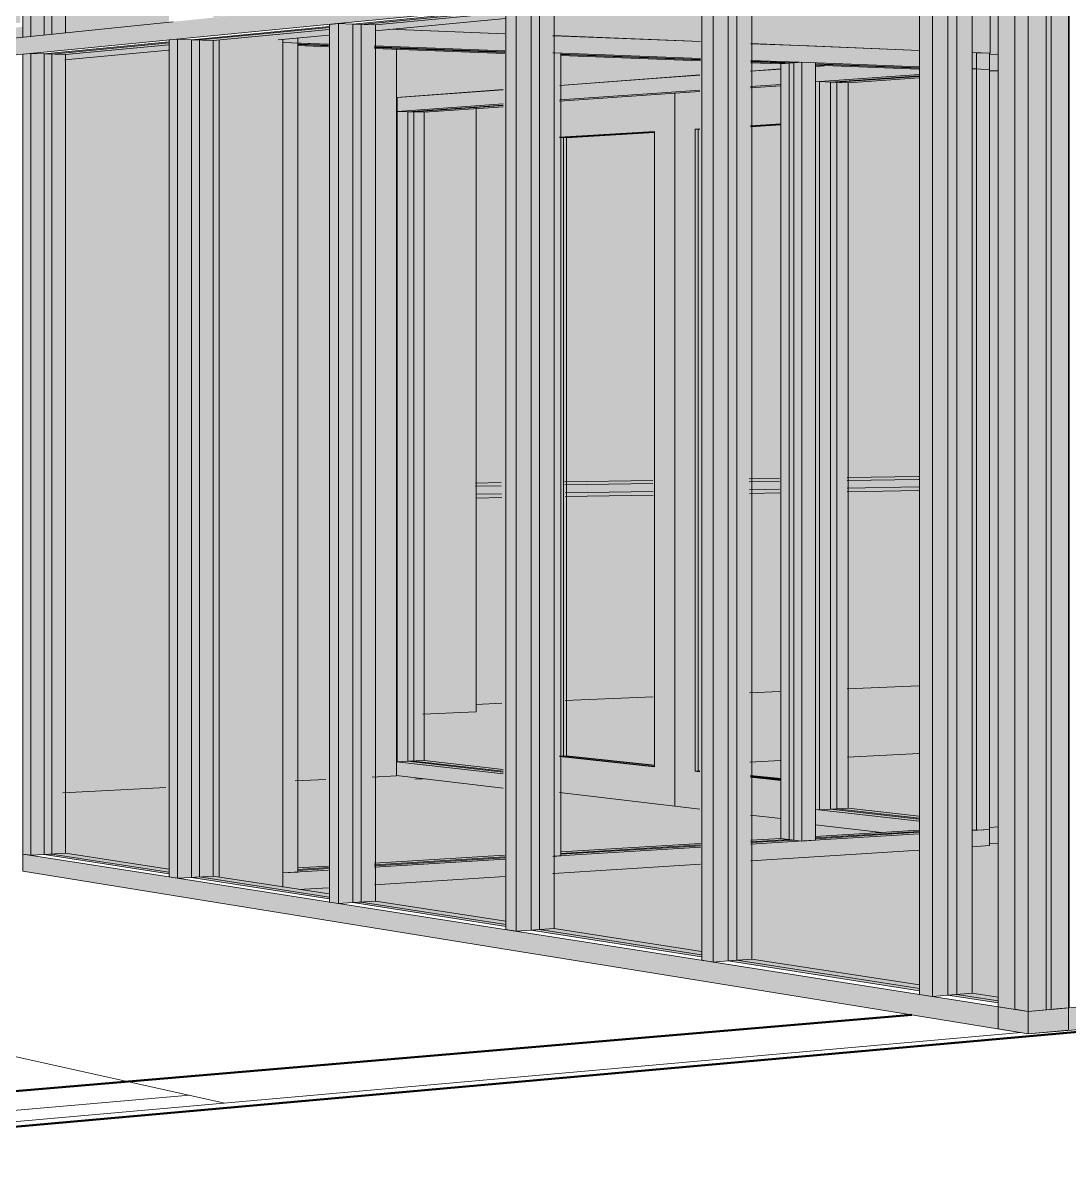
# Model space of a CAD drawing. Header units: inches. Extents: x -2804 to 58974, y -36095 to 66.
# Drawn here: x -2803.8334 to -2803.6095, y 59.8271 to 60.0723 of the extents above; entities that cross this region are included whole.
import ezdxf

# ---------------------------------------------------------------- set-up
doc = ezdxf.new("R2010")
doc.units = ezdxf.units.IN
doc.header["$MEASUREMENT"] = 0
doc.linetypes.add('Hidden', pattern=[0.28125, 0.1875, -0.09375])
for name, color, linetype, lineweight in [('A-AREA', 32, 'Continuous', 9), ('A-DOOR', 31, 'Continuous', 13), ('A-GLAZ-CURT', 52, 'Continuous', 9), ('A-GLAZ-CWMG', 51, 'Continuous', 9), ('A-PROP-SBCK', 71, 'Hidden', 50), ('Conc', 7, 'Continuous', 9), ('EOP-PR', 4, 'Continuous', 9), ('I-WALL', 2, 'Continuous', 13), ('Q-CASE', 31, 'Continuous', 9), ('S-BEAM', 12, 'Continuous', 9)]:
    doc.layers.add(name, color=color, linetype=linetype, lineweight=lineweight)

msp = doc.modelspace()

# ---------------------------------------------------------------- hatches: boundary and pattern name
at = {"layer": 'A-DOOR', "lineweight": 5}
for points in [[(-2803.69387, 59.90459), (-2803.69387, 60.05725), (-2803.71852, 60.05551), (-2803.71852, 60.0478), (-2803.6982, 60.04903), (-2803.6982, 59.913), (-2803.71852, 59.91519), (-2803.71852, 59.90748)], [(-2803.6895, 59.91207), (-2803.68883, 59.91211), (-2803.68883, 60.04954), (-2803.6895, 60.04956), (-2803.6895, 59.91219)], [(-2803.68883, 59.91211), (-2803.6885, 59.91212), (-2803.6885, 60.04953), (-2803.68883, 60.04954), (-2803.68883, 59.91219)], [(-2803.71852, 59.91531), (-2803.71703, 59.91538), (-2803.71703, 60.04769), (-2803.71852, 60.04773), (-2803.71852, 59.91539)]]:
    msp.add_hatch(color=256, dxfattribs=at).paths.add_polyline_path(points, flags=0)
h = msp.add_hatch(color=256, dxfattribs=at)
h.paths.add_polyline_path([(-2803.6712, 59.90193), (-2803.6712, 59.91011), (-2803.67767, 59.9108), (-2803.67767, 59.90269)], flags=0)
h.paths.add_polyline_path([(-2803.6885, 59.90396), (-2803.6885, 59.91196), (-2803.6895, 59.91207), (-2803.6895, 60.04956), (-2803.6885, 60.04962), (-2803.6885, 60.05762), (-2803.69387, 60.05725), (-2803.69387, 59.90459), (-2803.68907, 59.90403)], flags=0)
h.paths.add_polyline_path([(-2803.67767, 60.05028), (-2803.6712, 60.05067), (-2803.6712, 60.05884), (-2803.67767, 60.05838), (-2803.67767, 60.05384)], flags=0)
at = {"layer": 'A-DOOR', "lineweight": 5, "transparency": 33554496}
h = msp.add_hatch(color=256, dxfattribs=at)
h.paths.add_polyline_path([(-2803.6712, 59.91022), (-2803.6712, 60.05061), (-2803.67767, 60.05021), (-2803.67767, 59.91091)], flags=0)
h.paths.add_polyline_path([(-2803.68851, 59.91207), (-2803.6885, 59.91207), (-2803.68851, 60.04956), (-2803.68883, 60.04954), (-2803.68883, 59.91211)], flags=0)
msp.add_hatch(color=256, dxfattribs=at).paths.add_polyline_path([(-2803.6982, 59.91311), (-2803.6982, 60.04897), (-2803.71852, 60.04775), (-2803.71852, 59.91529), (-2803.71836, 59.91527)], flags=0)
at = {"layer": 'A-GLAZ-CURT', "transparency": 33554458}
for points in [[(-2803.82888, 60.06971), (-2803.80217, 60.07245), (-2803.80217, 60.15825), (-2803.82888, 60.15227), (-2803.82888, 60.0726)], [(-2803.64146, 59.86507), (-2803.64146, 60.08375), (-2803.68243, 60.07979), (-2803.68243, 59.87145), (-2803.64377, 59.86543)], [(-2803.62461, 59.86245), (-2803.62461, 60.08537), (-2803.63539, 60.08433), (-2803.63539, 59.86413), (-2803.635, 59.86407)], [(-2803.68812, 59.87233), (-2803.68812, 60.07924), (-2803.72465, 60.07571), (-2803.72465, 59.87802), (-2803.68869, 59.87242)], [(-2803.73002, 59.87885), (-2803.73002, 60.0752), (-2803.76277, 60.07203), (-2803.76277, 59.88395), (-2803.74299, 59.88087)], [(-2803.76785, 59.88474), (-2803.76785, 60.07154), (-2803.79736, 60.06869), (-2803.79736, 59.88933), (-2803.77886, 59.88645)], [(-2803.80217, 59.89008), (-2803.80217, 60.06823), (-2803.82888, 60.06565), (-2803.82888, 59.89423), (-2803.82412, 59.89349)], [(-2803.66373, 59.89762), (-2803.64155, 59.89898), (-2803.64155, 60.0627), (-2803.66373, 60.06355), (-2803.66373, 59.89963)]]:
    msp.add_hatch(color=256, dxfattribs=at).paths.add_polyline_path(points, flags=0)
h = msp.add_hatch(color=256, dxfattribs=at)
h.paths.add_polyline_path([(-2803.7746, 59.89082), (-2803.76801, 59.89123), (-2803.76801, 60.06752), (-2803.7746, 60.06777), (-2803.7746, 59.89391)], flags=0)
h.paths.add_polyline_path([(-2803.75816, 59.89183), (-2803.73029, 59.89354), (-2803.73029, 60.06608), (-2803.75816, 60.06714), (-2803.75816, 59.89389)], flags=0)
h = msp.add_hatch(color=256, dxfattribs=at)
h.paths.add_polyline_path([(-2803.71826, 59.89428), (-2803.68838, 59.89611), (-2803.68838, 60.06448), (-2803.71826, 60.06562), (-2803.71826, 59.89726)], flags=0)
h.paths.add_polyline_path([(-2803.67759, 59.89677), (-2803.6684, 59.89733), (-2803.6684, 60.06372), (-2803.67759, 60.06407), (-2803.67759, 59.89722)], flags=0)
at = {"layer": 'A-GLAZ-CURT', "lineweight": 5, "transparency": 33554458}
for points in [[(-2803.64155, 59.90179), (-2803.64155, 60.06096), (-2803.66052, 60.05963), (-2803.66052, 59.90394), (-2803.64388, 59.90205)], [(-2803.73062, 59.91188), (-2803.73062, 60.0547), (-2803.75105, 60.05326), (-2803.75105, 59.91419), (-2803.73434, 59.9123)]]:
    msp.add_hatch(color=256, dxfattribs=at).paths.add_polyline_path(points, flags=0)
at = {"layer": 'A-GLAZ-CWMG', "lineweight": 5}
for points in [[(-2803.83343, 60.06924), (-2803.83177, 60.06941), (-2803.83177, 60.15251), (-2803.83343, 60.15214), (-2803.83343, 60.07444)], [(-2803.83177, 60.06941), (-2803.82888, 60.06971), (-2803.82888, 60.15227), (-2803.83177, 60.15251), (-2803.83177, 60.07238)], [(-2803.82888, 60.06971), (-2803.82435, 60.07019), (-2803.82435, 60.1519), (-2803.82888, 60.15227), (-2803.82888, 60.07238)], [(-2803.61819, 59.86064), (-2803.61819, 60.0889), (-2803.62461, 60.08826), (-2803.62461, 59.86165), (-2803.62135, 59.86114)], [(-2803.61819, 59.86064), (-2803.61819, 60.0889), (-2803.62106, 60.08861), (-2803.62106, 59.86109)], [(-2803.61819, 59.86064), (-2803.60957, 59.86138), (-2803.60957, 60.08843), (-2803.61819, 60.0889), (-2803.61819, 59.86753)], [(-2803.61819, 59.86064), (-2803.61435, 59.86097), (-2803.61435, 60.08869), (-2803.61819, 60.0889), (-2803.61819, 59.86753)], [(-2803.61327, 59.86106), (-2803.60945, 59.86139), (-2803.60945, 60.08603), (-2803.61327, 60.08624), (-2803.61327, 59.86752)], [(-2803.63872, 59.86385), (-2803.63872, 60.0845), (-2803.64145, 60.08424), (-2803.64145, 59.86428)], [(-2803.63872, 59.86385), (-2803.63539, 59.86413), (-2803.63539, 60.08433), (-2803.63872, 60.0845), (-2803.63872, 59.86407)], [(-2803.63539, 59.86413), (-2803.63019, 59.86456), (-2803.63019, 60.08407), (-2803.63539, 60.08433), (-2803.63539, 59.88122)], [(-2803.68566, 59.8712), (-2803.68566, 60.07994), (-2803.68811, 60.07971), (-2803.68811, 59.87158)], [(-2803.68566, 59.8712), (-2803.68243, 59.87145), (-2803.68243, 60.07979), (-2803.68566, 60.07994), (-2803.68566, 59.8714)], [(-2803.68243, 59.87145), (-2803.67736, 59.87183), (-2803.67736, 60.07955), (-2803.68243, 60.07979), (-2803.68243, 59.88107)], [(-2803.7278, 59.87779), (-2803.7278, 60.07585), (-2803.73001, 60.07564), (-2803.73001, 59.87814)], [(-2803.7278, 59.87779), (-2803.72465, 59.87802), (-2803.72465, 60.07571), (-2803.7278, 60.07585), (-2803.7278, 59.87797)], [(-2803.72465, 59.87802), (-2803.71973, 59.87836), (-2803.71973, 60.0755), (-2803.72465, 60.07571), (-2803.72465, 59.88093)], [(-2803.76584, 59.88375), (-2803.76584, 60.07216), (-2803.76783, 60.07196), (-2803.76783, 59.88406)], [(-2803.76584, 59.88375), (-2803.76277, 59.88395), (-2803.76277, 60.07203), (-2803.76584, 60.07216), (-2803.76584, 59.88391)], [(-2803.76277, 59.88395), (-2803.75798, 59.88426), (-2803.75798, 60.07184), (-2803.76277, 60.07203), (-2803.76277, 59.90845)], [(-2803.7778, 59.89028), (-2803.77459, 59.89048), (-2803.77459, 60.06908), (-2803.7778, 60.06876), (-2803.7778, 59.90835)], [(-2803.80034, 59.88914), (-2803.80034, 60.06881), (-2803.80215, 60.06863), (-2803.80215, 59.88943)], [(-2803.80034, 59.88914), (-2803.79736, 59.88933), (-2803.79736, 60.06869), (-2803.80034, 60.06881), (-2803.80034, 59.88929)], [(-2803.79736, 59.88933), (-2803.7927, 59.88961), (-2803.7927, 60.06852), (-2803.79736, 60.06869), (-2803.79736, 59.93603)], [(-2803.83177, 59.89406), (-2803.83177, 60.06575), (-2803.83343, 60.06559), (-2803.83343, 59.89432)], [(-2803.83177, 59.89406), (-2803.82888, 59.89423), (-2803.82888, 60.06565), (-2803.83177, 60.06575), (-2803.83177, 59.89433)], [(-2803.82888, 59.89423), (-2803.82435, 59.89449), (-2803.82435, 60.06549), (-2803.82888, 60.06565), (-2803.82888, 59.89432)], [(-2803.71998, 59.89384), (-2803.71825, 59.89395), (-2803.71825, 60.06583), (-2803.71998, 60.06589), (-2803.71998, 59.93598)], [(-2803.62925, 59.89942), (-2803.62646, 59.89959), (-2803.62646, 60.06578), (-2803.62925, 60.0659), (-2803.62925, 59.9082)], [(-2803.62646, 59.90002), (-2803.6246, 59.90013), (-2803.6246, 60.06543), (-2803.62646, 60.06551), (-2803.62646, 59.90819)], [(-2803.6684, 59.89733), (-2803.6684, 60.06372), (-2803.67114, 60.06352), (-2803.67114, 59.89767)], [(-2803.66665, 59.89712), (-2803.66665, 60.06386), (-2803.6684, 60.06372), (-2803.6684, 59.89733), (-2803.66739, 59.89721)], [(-2803.66665, 59.89712), (-2803.66373, 59.8973), (-2803.66373, 60.06374), (-2803.66665, 60.06386), (-2803.66665, 59.93594)], [(-2803.66377, 60.05965), (-2803.64155, 60.06122), (-2803.64155, 60.06242), (-2803.66083, 60.06318), (-2803.66377, 60.06296), (-2803.66377, 60.06069)], [(-2803.66377, 60.05965), (-2803.64155, 60.06122), (-2803.64155, 60.06242), (-2803.66083, 60.06318), (-2803.66377, 60.06296), (-2803.66377, 60.06069)], [(-2803.62925, 59.89942), (-2803.62925, 60.06243), (-2803.63021, 60.06232), (-2803.63021, 59.89953)], [(-2803.71851, 60.05579), (-2803.69655, 60.05734), (-2803.69655, 60.06052), (-2803.71851, 60.05888), (-2803.71851, 60.05615)], [(-2803.66291, 59.9038), (-2803.66291, 60.05971), (-2803.66377, 60.05965), (-2803.66377, 59.9039)], [(-2803.66291, 59.9038), (-2803.66052, 59.90394), (-2803.66052, 60.05963), (-2803.66291, 60.05971), (-2803.66291, 59.90402)], [(-2803.66052, 59.90394), (-2803.65678, 59.90415), (-2803.65678, 60.05949), (-2803.66052, 60.05963), (-2803.66052, 59.90401)], [(-2803.7533, 60.05333), (-2803.73061, 60.05493), (-2803.73061, 60.05798), (-2803.7533, 60.05629), (-2803.7533, 60.05618)], [(-2803.7533, 59.91408), (-2803.7533, 60.05629), (-2803.75343, 60.05628), (-2803.75343, 59.91409)], [(-2803.7533, 59.91408), (-2803.75105, 59.91419), (-2803.75105, 60.05326), (-2803.7533, 60.05333), (-2803.7533, 59.91425)], [(-2803.75105, 59.91419), (-2803.74753, 59.91436), (-2803.74753, 60.05316), (-2803.75105, 60.05326), (-2803.75105, 59.91425)], [(-2803.73061, 59.90845), (-2803.73061, 59.9115), (-2803.75343, 59.91409), (-2803.75343, 59.91113), (-2803.73433, 59.90889)], [(-2803.64965, 59.89892), (-2803.64155, 59.89944), (-2803.64155, 59.90137), (-2803.66377, 59.9039), (-2803.66377, 59.90058), (-2803.65486, 59.89953)], [(-2803.80124, 59.88547), (-2803.80124, 59.88929), (-2803.83343, 59.89432), (-2803.83343, 59.89068), (-2803.8241, 59.88917)], [(-2803.61136, 59.85644), (-2803.54508, 59.86233), (-2803.54508, 59.86692), (-2803.61136, 59.86123)], [(-2803.61819, 59.85584), (-2803.61819, 59.86064), (-2803.64009, 59.86407), (-2803.64009, 59.85938), (-2803.62135, 59.85635)], [(-2803.61819, 59.85584), (-2803.61136, 59.85644), (-2803.61136, 59.86123), (-2803.61819, 59.86064)]]:
    msp.add_hatch(color=256, dxfattribs=at).paths.add_polyline_path(points, flags=0)
at = {"layer": 'A-GLAZ-CWMG'}
for points in [[(-2803.76683, 60.07206), (-2803.72891, 60.07574), (-2803.72891, 60.07995), (-2803.76683, 60.07606), (-2803.76683, 60.0743)], [(-2803.80124, 60.06872), (-2803.76683, 60.07206), (-2803.76683, 60.07606), (-2803.80124, 60.07254), (-2803.80124, 60.07091)], [(-2803.8326, 60.06567), (-2803.80124, 60.06872), (-2803.80124, 60.07254), (-2803.8326, 60.06932), (-2803.8326, 60.06751)], [(-2803.8613, 60.06289), (-2803.8326, 60.06567), (-2803.8326, 60.06932), (-2803.8613, 60.06638)], [(-2803.6246, 60.06199), (-2803.6246, 60.06543), (-2803.62646, 60.06551), (-2803.62646, 60.06206), (-2803.62487, 60.062)], [(-2803.62646, 59.89657), (-2803.6246, 59.89669), (-2803.6246, 59.90013), (-2803.62646, 59.90002), (-2803.62646, 59.89716)], [(-2803.76683, 59.8799), (-2803.76683, 59.8839), (-2803.80124, 59.88929), (-2803.80124, 59.88547), (-2803.77233, 59.88079)], [(-2803.72891, 59.87376), (-2803.72891, 59.87797), (-2803.76683, 59.8839), (-2803.76683, 59.8799)], [(-2803.68689, 59.86696), (-2803.68689, 59.87139), (-2803.72891, 59.87797), (-2803.72891, 59.87376), (-2803.68868, 59.86725)], [(-2803.64009, 59.85938), (-2803.64009, 59.86407), (-2803.68689, 59.87139), (-2803.68689, 59.86696), (-2803.64376, 59.85998)], [(-2803.61819, 59.85584), (-2803.61819, 59.86064), (-2803.62461, 59.86165), (-2803.62461, 59.85688), (-2803.62135, 59.85635)], [(-2803.61819, 59.85584), (-2803.60957, 59.8566), (-2803.60957, 59.86138), (-2803.61819, 59.86064)]]:
    msp.add_hatch(color=256, dxfattribs=at).paths.add_polyline_path(points, flags=0)
at = {"layer": 'A-GLAZ-CWMG', "lineweight": 5}
h = msp.add_hatch(color=256, dxfattribs=at)
h.paths.add_polyline_path([(-2803.71981, 60.06589), (-2803.71981, 60.06955), (-2803.71998, 60.06955), (-2803.71998, 60.06589)], flags=0)
h.paths.add_polyline_path([(-2803.73028, 60.06629), (-2803.73028, 60.06997), (-2803.75511, 60.07097), (-2803.75815, 60.07067), (-2803.75815, 60.06735), (-2803.73397, 60.06643)], flags=0)
h.paths.add_polyline_path([(-2803.768, 60.06773), (-2803.768, 60.06972), (-2803.7778, 60.06876), (-2803.7778, 60.0681), (-2803.77334, 60.06793)], flags=0)
h = msp.add_hatch(color=256, dxfattribs=at)
h.paths.add_polyline_path([(-2803.71981, 60.06589), (-2803.71981, 60.06955), (-2803.71998, 60.06955), (-2803.71998, 60.06589)], flags=0)
h.paths.add_polyline_path([(-2803.73028, 60.06629), (-2803.73028, 60.06997), (-2803.75511, 60.07097), (-2803.75815, 60.07067), (-2803.75815, 60.06735), (-2803.73397, 60.06643)], flags=0)
h.paths.add_polyline_path([(-2803.768, 60.06773), (-2803.768, 60.06972), (-2803.77459, 60.06908), (-2803.77459, 60.06798), (-2803.77334, 60.06793)], flags=0)
at = {"layer": 'A-GLAZ-CWMG'}
h = msp.add_hatch(color=256, dxfattribs=at)
h.paths.add_polyline_path([(-2803.66519, 60.0638), (-2803.66519, 60.06735), (-2803.67758, 60.06784), (-2803.67758, 60.06427), (-2803.66641, 60.06385)], flags=0)
h.paths.add_polyline_path([(-2803.68837, 60.06469), (-2803.68837, 60.06828), (-2803.71981, 60.06955), (-2803.71981, 60.06589), (-2803.68894, 60.06471)], flags=0)
at = {"layer": 'A-GLAZ-CWMG', "lineweight": 5}
h = msp.add_hatch(color=256, dxfattribs=at)
h.paths.add_polyline_path([(-2803.62646, 60.06232), (-2803.62646, 60.06578), (-2803.63021, 60.06594), (-2803.63021, 60.06247)], flags=0)
h.paths.add_polyline_path([(-2803.64154, 60.0629), (-2803.64154, 60.06639), (-2803.66519, 60.06735), (-2803.66519, 60.0638), (-2803.64387, 60.06299)], flags=0)
h = msp.add_hatch(color=256, dxfattribs=at)
h.paths.add_polyline_path([(-2803.62925, 60.06243), (-2803.62925, 60.0659), (-2803.63021, 60.06594), (-2803.63021, 60.06247)], flags=0)
h.paths.add_polyline_path([(-2803.64154, 60.0629), (-2803.64154, 60.06639), (-2803.66519, 60.06735), (-2803.66519, 60.0638), (-2803.64387, 60.06299)], flags=0)
h = msp.add_hatch(color=256, dxfattribs=at)
h.paths.add_polyline_path([(-2803.69655, 60.05734), (-2803.68849, 60.0579), (-2803.68849, 60.06112), (-2803.69655, 60.06052)], flags=0)
h.paths.add_polyline_path([(-2803.67766, 60.05867), (-2803.6712, 60.05913), (-2803.6712, 60.06241), (-2803.67766, 60.06193), (-2803.67766, 60.06071)], flags=0)
h = msp.add_hatch(color=256, dxfattribs=at)
h.paths.add_polyline_path([(-2803.66519, 59.89367), (-2803.64154, 59.89517), (-2803.64154, 59.89866), (-2803.66519, 59.89721)], flags=0)
h.paths.add_polyline_path([(-2803.63021, 59.89589), (-2803.62646, 59.89613), (-2803.62646, 59.89959), (-2803.63021, 59.89936)], flags=0)
at = {"layer": 'A-GLAZ-CWMG'}
h = msp.add_hatch(color=256, dxfattribs=at)
h.paths.add_polyline_path([(-2803.71981, 59.89019), (-2803.68837, 59.89219), (-2803.68837, 59.89578), (-2803.71981, 59.89385)], flags=0)
h.paths.add_polyline_path([(-2803.67758, 59.89288), (-2803.66519, 59.89367), (-2803.66519, 59.89721), (-2803.67758, 59.89645)], flags=0)
at = {"layer": 'A-GLAZ-CWMG', "lineweight": 5}
h = msp.add_hatch(color=256, dxfattribs=at)
h.paths.add_polyline_path([(-2803.77446, 59.88671), (-2803.768, 59.88712), (-2803.768, 59.89089), (-2803.7778, 59.89028), (-2803.7778, 59.88725)], flags=0)
h.paths.add_polyline_path([(-2803.75815, 59.88775), (-2803.73028, 59.88952), (-2803.73028, 59.89321), (-2803.75815, 59.89149)], flags=0)
h.paths.add_polyline_path([(-2803.71998, 59.89018), (-2803.71981, 59.89019), (-2803.71981, 59.89385), (-2803.71998, 59.89384)], flags=0)
at = {"layer": 'I-WALL', "lineweight": 5}
h = msp.add_hatch(color=256, dxfattribs=at)
h.paths.add_polyline_path([(-2803.79144, 59.88942), (-2803.79144, 60.06864), (-2803.7927, 60.06852), (-2803.7927, 59.88961)], flags=0)
h.paths.add_polyline_path([(-2803.7927, 60.07344), (-2803.79144, 60.07357), (-2803.79144, 60.1592), (-2803.7927, 60.15892), (-2803.7927, 60.07438)], flags=0)
at = {"layer": 'I-WALL'}
h = msp.add_hatch(color=256, dxfattribs=at)
h.paths.add_polyline_path([(-2803.7778, 59.88725), (-2803.7778, 60.06876), (-2803.77826, 60.06874), (-2803.787, 60.06908), (-2803.79144, 60.06864), (-2803.79144, 59.88942), (-2803.77896, 59.88743)], flags=0)
h.paths.add_polyline_path([(-2803.62633, 60.06579), (-2803.62633, 60.08348), (-2803.63021, 60.08311), (-2803.63021, 60.06595)], flags=0)
h.paths.add_polyline_path([(-2803.64154, 60.06641), (-2803.64154, 60.082), (-2803.67758, 60.0785), (-2803.67758, 60.06786), (-2803.64387, 60.0665)], flags=0)
h.paths.add_polyline_path([(-2803.68837, 60.06829), (-2803.68837, 60.07745), (-2803.71998, 60.07438), (-2803.71998, 60.06957), (-2803.68894, 60.06832)], flags=0)
h.paths.add_polyline_path([(-2803.73028, 60.06998), (-2803.73028, 60.07338), (-2803.755, 60.07098), (-2803.73397, 60.07013)], flags=0)
h.paths.add_polyline_path([(-2803.79144, 60.07357), (-2803.79123, 60.07359), (-2803.79123, 60.07591), (-2803.7902, 60.0768), (-2803.768, 60.07925), (-2803.768, 60.13779), (-2803.77283, 60.13817), (-2803.77283, 60.13883), (-2803.76972, 60.13943), (-2803.76971, 60.13957), (-2803.76971, 60.15786), (-2803.77812, 60.15601), (-2803.79091, 60.15713), (-2803.79107, 60.15719), (-2803.79123, 60.15738), (-2803.79123, 60.15925), (-2803.79144, 60.1592), (-2803.79144, 60.07437)], flags=0)
h.paths.add_polyline_path([(-2803.75815, 60.08034), (-2803.73028, 60.08341), (-2803.73028, 60.14453), (-2803.75815, 60.1392), (-2803.75815, 60.08132)], flags=0)
h.paths.add_polyline_path([(-2803.71998, 60.08455), (-2803.68837, 60.08804), (-2803.68837, 60.15255), (-2803.71998, 60.1465), (-2803.71998, 60.08459)], flags=0)
h.paths.add_polyline_path([(-2803.67758, 60.08923), (-2803.64154, 60.09322), (-2803.64154, 60.15425), (-2803.67261, 60.15557), (-2803.67758, 60.15462), (-2803.67758, 60.09334)], flags=0)
h.paths.add_polyline_path([(-2803.63021, 60.09234), (-2803.62633, 60.09276), (-2803.62633, 60.15361), (-2803.63021, 60.15377), (-2803.63021, 60.09433), (-2803.63016, 60.09425), (-2803.63021, 60.0942), (-2803.63021, 60.09241)], flags=0)
at = {"layer": 'I-WALL', "lineweight": 5}
h = msp.add_hatch(color=256, dxfattribs=at)
h.paths.add_polyline_path([(-2803.6246, 60.06543), (-2803.6246, 60.08366), (-2803.62633, 60.08349), (-2803.62633, 60.0658), (-2803.62646, 60.06579), (-2803.62646, 60.06551), (-2803.62464, 60.06543)], flags=0)
h.paths.add_polyline_path([(-2803.62633, 60.09276), (-2803.6246, 60.09295), (-2803.6246, 60.15298), (-2803.62633, 60.15305), (-2803.62633, 60.09353)], flags=0)
h = msp.add_hatch(color=256, dxfattribs=at)
h.paths.add_polyline_path([(-2803.82491, 59.90747), (-2803.80283, 59.90858), (-2803.80283, 60.06667), (-2803.82491, 60.06453), (-2803.82491, 59.93579)], flags=0)
h.paths.add_polyline_path([(-2803.86806, 60.06859), (-2803.86247, 60.06921), (-2803.86247, 60.11432), (-2803.86806, 60.11441), (-2803.86806, 60.07462)], flags=0)
h.paths.add_polyline_path([(-2803.85373, 60.07017), (-2803.834, 60.07234), (-2803.834, 60.11387), (-2803.85373, 60.11418), (-2803.85373, 60.07463)], flags=0)
h.paths.add_polyline_path([(-2803.82491, 60.07335), (-2803.80283, 60.07578), (-2803.80283, 60.11337), (-2803.82491, 60.11372), (-2803.82491, 60.07465)], flags=0)
h = msp.add_hatch(color=256, dxfattribs=at)
h.paths.add_polyline_path([(-2803.77518, 59.90998), (-2803.76856, 59.91031), (-2803.76856, 60.06744), (-2803.77518, 60.06769), (-2803.77518, 59.93576)], flags=0)
h.paths.add_polyline_path([(-2803.75867, 59.91081), (-2803.75343, 59.91108), (-2803.75343, 60.06687), (-2803.75867, 60.06706), (-2803.75867, 59.91379)], flags=0)
h = msp.add_hatch(color=256, dxfattribs=at)
h.paths.add_polyline_path([(-2803.75343, 60.0563), (-2803.73061, 60.058), (-2803.73061, 60.06596), (-2803.75343, 60.06687), (-2803.75343, 60.05736)], flags=0)
h.paths.add_polyline_path([(-2803.71851, 60.0589), (-2803.68849, 60.06114), (-2803.68849, 60.06428), (-2803.71851, 60.06548), (-2803.71851, 60.06076)], flags=0)
h.paths.add_polyline_path([(-2803.67766, 60.06195), (-2803.6712, 60.06243), (-2803.6712, 60.06359), (-2803.67766, 60.06385), (-2803.67766, 60.06355)], flags=0)
h.paths.add_polyline_path([(-2803.66377, 60.06298), (-2803.661, 60.06319), (-2803.66377, 60.0633)], flags=0)
at = {"layer": 'I-WALL'}
h = msp.add_hatch(color=256, dxfattribs=at)
h.paths.add_polyline_path([(-2803.73657, 59.97377), (-2803.73107, 59.97385), (-2803.73107, 60.05457), (-2803.73657, 60.05417), (-2803.73657, 59.9753)], flags=0)
h.paths.add_polyline_path([(-2803.65697, 59.97497), (-2803.64165, 59.9752), (-2803.64165, 60.06095), (-2803.65697, 60.05986), (-2803.65697, 59.97528)], flags=0)
msp.add_hatch(color=256, dxfattribs=at).paths.add_polyline_path([(-2803.74779, 59.92431), (-2803.74153, 59.92458), (-2803.74153, 60.05372), (-2803.74779, 60.05327), (-2803.74779, 59.93561)], flags=0)
at = {"layer": 'I-WALL', "lineweight": 5}
msp.add_hatch(color=256, dxfattribs=at).paths.add_polyline_path([(-2803.74153, 59.92458), (-2803.73639, 59.9248), (-2803.73639, 60.05409), (-2803.74153, 60.05372), (-2803.74153, 59.9356)], flags=0)
at = {"layer": 'I-WALL'}
h = msp.add_hatch(color=256, dxfattribs=at)
h.paths.add_polyline_path([(-2803.71745, 59.97406), (-2803.69857, 59.97434), (-2803.69857, 60.04908), (-2803.71745, 60.04791), (-2803.71745, 59.97529)], flags=0)
h.paths.add_polyline_path([(-2803.67796, 59.97465), (-2803.67146, 59.97475), (-2803.67146, 60.05075), (-2803.67796, 60.05035), (-2803.67796, 59.97529)], flags=0)
at = {"layer": 'Q-CASE', "lineweight": 5}
h = msp.add_hatch(color=256, dxfattribs=at)
h.paths.add_polyline_path([(-2803.73654, 59.97135), (-2803.73104, 59.97144), (-2803.73104, 59.97317), (-2803.73654, 59.97309)], flags=0)
h.paths.add_polyline_path([(-2803.65696, 59.97265), (-2803.64165, 59.97291), (-2803.64165, 59.97455), (-2803.65696, 59.97432), (-2803.65696, 59.97314)], flags=0)
h = msp.add_hatch(color=256, dxfattribs=at)
h.paths.add_polyline_path([(-2803.71742, 59.97166), (-2803.69855, 59.97197), (-2803.69855, 59.97368), (-2803.71742, 59.97338), (-2803.71742, 59.97315)], flags=0)
h.paths.add_polyline_path([(-2803.67795, 59.97231), (-2803.67145, 59.97242), (-2803.67145, 59.97409), (-2803.67795, 59.97399), (-2803.67795, 59.97314)], flags=0)
h = msp.add_hatch(color=256, dxfattribs=at)
h.paths.add_polyline_path([(-2803.73642, 59.92638), (-2803.73093, 59.92661), (-2803.73093, 59.97064), (-2803.73642, 59.97055), (-2803.73642, 59.93559)], flags=0)
h.paths.add_polyline_path([(-2803.65693, 59.92974), (-2803.64163, 59.93038), (-2803.64163, 59.97215), (-2803.65693, 59.97189), (-2803.65693, 59.93555)], flags=0)
h = msp.add_hatch(color=256, dxfattribs=at)
h.paths.add_polyline_path([(-2803.71732, 59.92718), (-2803.69848, 59.92798), (-2803.69848, 59.97119), (-2803.71732, 59.97087), (-2803.71732, 59.93558)], flags=0)
h.paths.add_polyline_path([(-2803.67789, 59.92885), (-2803.6714, 59.92912), (-2803.6714, 59.97165), (-2803.67789, 59.97154), (-2803.67789, 59.93556)], flags=0)
at = {"layer": 'S-BEAM', "lineweight": 5}
h = msp.add_hatch(color=256, dxfattribs=at)
h.paths.add_polyline_path([(-2804.20308, 60.03135), (-2804.2014, 60.03156), (-2804.2014, 60.03252), (-2804.20308, 60.03234), (-2804.20308, 60.0315)], flags=0)
h.paths.add_polyline_path([(-2804.00365, 60.0518), (-2803.99382, 60.05281), (-2803.99382, 60.05448), (-2804.00365, 60.05344), (-2804.00365, 60.05276)], flags=0)
h.paths.add_polyline_path([(-2803.90374, 60.06205), (-2803.88843, 60.06362), (-2803.88843, 60.06563), (-2803.90374, 60.06401), (-2803.90374, 60.06355)], flags=0)
h.paths.add_polyline_path([(-2803.87994, 60.06449), (-2803.86212, 60.06632), (-2803.86212, 60.06841), (-2803.87994, 60.06653), (-2803.87994, 60.06625)], flags=0)
h.paths.add_polyline_path([(-2803.85332, 60.06722), (-2803.83349, 60.06926), (-2803.83349, 60.07144), (-2803.85332, 60.06934), (-2803.85332, 60.06757)], flags=0)
h.paths.add_polyline_path([(-2803.82435, 60.07019), (-2803.8022, 60.07247), (-2803.8022, 60.07475), (-2803.82435, 60.07239)], flags=0)
h.paths.add_polyline_path([(-2803.79123, 60.07359), (-2803.76787, 60.07599), (-2803.76787, 60.07838), (-2803.79123, 60.07591), (-2803.79123, 60.07437)], flags=0)
h.paths.add_polyline_path([(-2803.75798, 60.077), (-2803.73004, 60.07987), (-2803.73004, 60.08239), (-2803.75798, 60.07943)], flags=0)
h.paths.add_polyline_path([(-2803.71973, 60.08092), (-2803.68813, 60.08416), (-2803.68813, 60.08682), (-2803.71973, 60.08348), (-2803.71973, 60.08113)], flags=0)
h.paths.add_polyline_path([(-2803.67736, 60.08527), (-2803.64146, 60.08895), (-2803.64146, 60.09176), (-2803.67736, 60.08794)], flags=0)

# ---------------------------------------------------------------- linework, layer by layer
at = {"layer": 'A-AREA'}
for p, q in [((-2803.6416, 59.91588), (-2803.65686, 59.9151)), ((-2803.67129, 59.91436), (-2803.67777, 59.91403)), ((-2803.74772, 59.91046), (-2803.74949, 59.91037))]:
    msp.add_line(p, q, dxfattribs=at)
at = {"layer": 'A-DOOR'}
for p, q in [((-2803.69387, 60.05725), (-2803.71852, 60.05551)), ((-2803.6885, 60.05762), (-2803.69387, 60.05725)), ((-2803.69387, 59.90459), (-2803.69387, 60.05725)), ((-2803.69387, 60.05725), (-2803.69387, 59.90459)), ((-2803.6712, 60.05884), (-2803.67767, 60.05838)), ((-2803.6895, 60.04956), (-2803.6885, 60.04962)), ((-2803.68883, 60.04954), (-2803.6895, 60.04956)), ((-2803.6895, 60.04956), (-2803.6895, 59.91207)), ((-2803.6885, 60.04956), (-2803.68883, 60.04954)), ((-2803.68883, 59.91211), (-2803.68883, 60.04954)), ((-2803.68883, 60.04954), (-2803.6885, 60.04953)), ((-2803.6885, 60.04953), (-2803.68883, 60.04954)), ((-2803.67767, 60.05028), (-2803.6712, 60.05067)), ((-2803.6712, 60.05061), (-2803.67767, 60.05021)), ((-2803.67767, 60.05012), (-2803.6712, 60.05051)), ((-2803.6712, 60.05045), (-2803.67767, 60.05006)), ((-2803.71852, 60.0478), (-2803.6982, 60.04903)), ((-2803.6982, 60.04897), (-2803.71852, 60.04775)), ((-2803.71852, 60.04773), (-2803.71768, 60.04771)), ((-2803.71703, 60.04769), (-2803.71852, 60.04773)), ((-2803.71768, 60.04771), (-2803.6982, 60.04889)), ((-2803.71768, 59.91535), (-2803.71768, 60.04771)), ((-2803.6982, 60.04883), (-2803.71703, 60.04769)), ((-2803.71703, 60.04769), (-2803.71703, 59.91538)), ((-2803.6982, 59.913), (-2803.6982, 60.04903)), ((-2803.71703, 59.91538), (-2803.71852, 59.91531)), ((-2803.71768, 59.91535), (-2803.71852, 59.91531)), ((-2803.6982, 59.91311), (-2803.71852, 59.91529)), ((-2803.71852, 59.91519), (-2803.6982, 59.913)), ((-2803.6982, 59.91327), (-2803.71768, 59.91535)), ((-2803.71703, 59.91538), (-2803.69821, 59.91337)), ((-2803.68883, 59.91211), (-2803.6895, 59.91207)), ((-2803.6895, 59.91207), (-2803.6885, 59.91196)), ((-2803.68883, 59.91211), (-2803.6885, 59.91212)), ((-2803.6885, 59.91212), (-2803.68883, 59.91211)), ((-2803.6885, 59.91207), (-2803.68883, 59.91211)), ((-2803.67767, 59.91118), (-2803.6712, 59.91049)), ((-2803.6712, 59.91038), (-2803.67767, 59.91107)), ((-2803.6712, 59.91022), (-2803.67767, 59.91091)), ((-2803.67767, 59.9108), (-2803.6712, 59.91011)), ((-2803.69387, 59.90459), (-2803.71852, 59.90748)), ((-2803.6885, 59.90396), (-2803.69387, 59.90459)), ((-2803.6712, 59.90193), (-2803.67767, 59.90269))]:
    msp.add_line(p, q, dxfattribs=at)
at = {"layer": 'A-GLAZ-CURT'}
for p, q in [((-2803.82888, 60.15227), (-2803.82888, 60.06971)), ((-2803.82723, 60.06989), (-2803.82723, 60.15213)), ((-2803.63539, 60.08433), (-2803.63539, 59.86413)), ((-2803.6335, 59.86429), (-2803.6335, 60.08424)), ((-2803.68243, 60.07979), (-2803.68243, 59.87145)), ((-2803.68058, 59.87159), (-2803.68058, 60.0797)), ((-2803.73002, 60.0752), (-2803.76277, 60.07203)), ((-2803.76103, 60.07196), (-2803.73003, 60.07495)), ((-2803.72465, 60.07571), (-2803.72465, 59.87802)), ((-2803.72286, 59.87814), (-2803.72286, 60.07564)), ((-2803.76785, 60.07154), (-2803.79736, 60.06869)), ((-2803.76277, 60.07203), (-2803.76277, 59.88395)), ((-2803.76103, 60.07196), (-2803.76277, 60.07203)), ((-2803.76103, 59.88406), (-2803.76103, 60.07196)), ((-2803.79566, 60.06863), (-2803.76786, 60.07131)), ((-2803.80217, 60.06823), (-2803.82888, 60.06565)), ((-2803.82723, 60.06559), (-2803.80218, 60.068)), ((-2803.79736, 60.06869), (-2803.79736, 59.88933)), ((-2803.79566, 60.06863), (-2803.79736, 60.06869)), ((-2803.79566, 59.88943), (-2803.79566, 60.06863)), ((-2803.77461, 60.06765), (-2803.76801, 60.06739)), ((-2803.76801, 60.06752), (-2803.7746, 60.06777)), ((-2803.73029, 60.06608), (-2803.75816, 60.06714)), ((-2803.75816, 60.06702), (-2803.73029, 60.06596)), ((-2803.82888, 60.06565), (-2803.82888, 59.89423)), ((-2803.82723, 60.06559), (-2803.82888, 60.06565)), ((-2803.82723, 59.89433), (-2803.82723, 60.06559)), ((-2803.68838, 60.06448), (-2803.71826, 60.06562)), ((-2803.71826, 60.0655), (-2803.68838, 60.06437)), ((-2803.6684, 60.06372), (-2803.67759, 60.06407)), ((-2803.67759, 60.06396), (-2803.6694, 60.06365)), ((-2803.6694, 60.06365), (-2803.6684, 60.06372)), ((-2803.6694, 60.06365), (-2803.6694, 59.89746)), ((-2803.6684, 59.89733), (-2803.6684, 60.06372)), ((-2803.64155, 60.0627), (-2803.66373, 60.06355)), ((-2803.66373, 60.06343), (-2803.64155, 60.06259)), ((-2803.64155, 60.06096), (-2803.66052, 60.05963)), ((-2803.66052, 60.05963), (-2803.66052, 59.90394)), ((-2803.66052, 60.05963), (-2803.65916, 60.05958)), ((-2803.65916, 60.05958), (-2803.64155, 60.06081)), ((-2803.65916, 59.90402), (-2803.65916, 60.05958)), ((-2803.73062, 60.0547), (-2803.75105, 60.05326)), ((-2803.74977, 60.05322), (-2803.73062, 60.05457)), ((-2803.75105, 60.05326), (-2803.75105, 59.91419)), ((-2803.75105, 60.05326), (-2803.74977, 60.05322)), ((-2803.74977, 59.91425), (-2803.74977, 60.05322)), ((-2803.75105, 59.91419), (-2803.74977, 59.91425)), ((-2803.75105, 59.91419), (-2803.73062, 59.91188)), ((-2803.73062, 59.91209), (-2803.74977, 59.91425)), ((-2803.66052, 59.90394), (-2803.65916, 59.90402)), ((-2803.66052, 59.90394), (-2803.64155, 59.90179)), ((-2803.64155, 59.90203), (-2803.65916, 59.90402)), ((-2803.6694, 59.89746), (-2803.67759, 59.89695)), ((-2803.67759, 59.89677), (-2803.6684, 59.89733)), ((-2803.6694, 59.89746), (-2803.6684, 59.89733)), ((-2803.64155, 59.89916), (-2803.66373, 59.8978)), ((-2803.66373, 59.89762), (-2803.64155, 59.89898)), ((-2803.68838, 59.89629), (-2803.71826, 59.89446)), ((-2803.71826, 59.89428), (-2803.68838, 59.89611)), ((-2803.82888, 59.89423), (-2803.82723, 59.89433)), ((-2803.82888, 59.89423), (-2803.80217, 59.89008)), ((-2803.80218, 59.89044), (-2803.82723, 59.89433)), ((-2803.73029, 59.89373), (-2803.75816, 59.89202)), ((-2803.75816, 59.89183), (-2803.73029, 59.89354)), ((-2803.76801, 59.89142), (-2803.77461, 59.89102)), ((-2803.7746, 59.89082), (-2803.76801, 59.89123)), ((-2803.79736, 59.88933), (-2803.79566, 59.88943)), ((-2803.79736, 59.88933), (-2803.76785, 59.88474)), ((-2803.76786, 59.88512), (-2803.79566, 59.88943)), ((-2803.76277, 59.88395), (-2803.76103, 59.88406)), ((-2803.76277, 59.88395), (-2803.73002, 59.87885)), ((-2803.73003, 59.87925), (-2803.76103, 59.88406)), ((-2803.72465, 59.87802), (-2803.72286, 59.87814)), ((-2803.72465, 59.87802), (-2803.68812, 59.87233)), ((-2803.68812, 59.87276), (-2803.72286, 59.87814)), ((-2803.68243, 59.87145), (-2803.68058, 59.87159)), ((-2803.68243, 59.87145), (-2803.64146, 59.86507)), ((-2803.64146, 59.86552), (-2803.68058, 59.87159)), ((-2803.63539, 59.86413), (-2803.6335, 59.86429)), ((-2803.63539, 59.86413), (-2803.62461, 59.86245)), ((-2803.62461, 59.86291), (-2803.6335, 59.86429))]:
    msp.add_line(p, q, dxfattribs=at)
at = {"layer": 'A-GLAZ-CWMG'}
for p, q in [((-2803.83177, 60.06941), (-2803.83177, 60.15251)), ((-2803.83343, 60.15214), (-2803.83343, 60.06924)), ((-2803.82435, 60.1519), (-2803.82435, 60.07019)), ((-2803.62106, 60.08861), (-2803.62106, 59.86109)), ((-2803.61819, 59.86064), (-2803.61819, 60.0889)), ((-2803.61819, 60.0889), (-2803.61819, 59.86064)), ((-2803.61435, 60.08869), (-2803.61435, 59.86097)), ((-2803.62461, 59.86165), (-2803.62461, 60.08826)), ((-2803.61327, 60.08624), (-2803.61327, 59.86106)), ((-2803.60957, 60.08843), (-2803.60957, 59.86138)), ((-2803.60945, 60.08603), (-2803.60945, 59.86139)), ((-2803.64145, 60.08424), (-2803.64145, 59.86428)), ((-2803.63872, 59.86385), (-2803.63872, 60.0845)), ((-2803.63019, 60.08407), (-2803.63019, 59.86456)), ((-2803.68811, 60.07971), (-2803.68811, 59.87158)), ((-2803.68566, 59.8712), (-2803.68566, 60.07994)), ((-2803.67736, 60.07955), (-2803.67736, 59.87183)), ((-2803.76683, 60.07206), (-2803.72891, 60.07574)), ((-2803.75798, 60.07184), (-2803.73004, 60.07451)), ((-2803.73001, 60.07564), (-2803.73001, 59.87814)), ((-2803.7278, 59.87779), (-2803.7278, 60.07585)), ((-2803.71973, 60.0755), (-2803.71973, 59.87836)), ((-2803.80124, 60.07254), (-2803.8326, 60.06932)), ((-2803.80124, 60.06872), (-2803.76683, 60.07206)), ((-2803.76783, 60.07196), (-2803.76584, 60.07216)), ((-2803.76783, 60.07196), (-2803.76783, 59.88406)), ((-2803.76584, 60.07216), (-2803.76277, 60.07203)), ((-2803.76584, 59.88375), (-2803.76584, 60.07216)), ((-2803.76277, 60.07203), (-2803.75798, 60.07184)), ((-2803.75798, 60.07184), (-2803.75798, 59.88426)), ((-2803.8326, 60.06932), (-2803.8613, 60.06638)), ((-2803.83177, 60.06941), (-2803.83343, 60.06924)), ((-2803.7927, 60.06852), (-2803.76787, 60.07089)), ((-2803.77459, 59.89048), (-2803.77459, 60.06908)), ((-2803.77459, 60.06798), (-2803.77459, 60.06908)), ((-2803.73028, 60.06997), (-2803.75511, 60.07097)), ((-2803.73028, 60.06997), (-2803.75511, 60.07097)), ((-2803.71981, 60.06955), (-2803.71998, 60.06955)), ((-2803.71981, 60.06955), (-2803.71998, 60.06955)), ((-2803.68837, 60.06828), (-2803.71981, 60.06955)), ((-2803.8326, 60.06567), (-2803.80124, 60.06872)), ((-2803.82435, 60.06549), (-2803.8022, 60.06761)), ((-2803.80215, 60.06863), (-2803.80034, 60.06881)), ((-2803.80215, 60.06863), (-2803.80215, 59.88943)), ((-2803.80034, 60.06881), (-2803.79736, 60.06869)), ((-2803.80034, 59.88914), (-2803.80034, 60.06881)), ((-2803.79736, 60.06869), (-2803.7927, 60.06852)), ((-2803.7927, 60.06852), (-2803.7927, 59.88961)), ((-2803.7778, 60.0681), (-2803.768, 60.06773)), ((-2803.77462, 60.06744), (-2803.76802, 60.06719)), ((-2803.77462, 60.06744), (-2803.76802, 60.06719)), ((-2803.77459, 60.06798), (-2803.768, 60.06773)), ((-2803.75817, 60.06681), (-2803.7303, 60.06576)), ((-2803.75817, 60.06681), (-2803.7303, 60.06576)), ((-2803.75815, 60.06735), (-2803.73028, 60.06629)), ((-2803.75815, 60.06735), (-2803.73028, 60.06629)), ((-2803.66519, 60.06735), (-2803.67758, 60.06784)), ((-2803.64154, 60.06639), (-2803.66519, 60.06735)), ((-2803.64154, 60.06639), (-2803.66519, 60.06735)), ((-2803.8613, 60.06289), (-2803.8326, 60.06567)), ((-2803.83343, 60.06559), (-2803.83177, 60.06575)), ((-2803.83343, 60.06559), (-2803.83343, 59.89432)), ((-2803.83177, 60.06575), (-2803.82888, 60.06565)), ((-2803.83177, 59.89406), (-2803.83177, 60.06575)), ((-2803.82888, 60.06565), (-2803.82435, 60.06549)), ((-2803.82435, 60.06549), (-2803.82435, 59.89449)), ((-2803.71998, 60.06589), (-2803.71981, 60.06589)), ((-2803.71998, 60.06589), (-2803.71825, 60.06583)), ((-2803.71998, 60.06589), (-2803.71981, 60.06589)), ((-2803.71981, 60.06589), (-2803.68837, 60.06469)), ((-2803.71827, 60.0653), (-2803.68838, 60.06417)), ((-2803.71825, 59.89395), (-2803.71825, 60.06583)), ((-2803.67758, 60.06427), (-2803.66519, 60.0638)), ((-2803.62646, 60.06578), (-2803.63021, 60.06594)), ((-2803.62925, 60.0659), (-2803.63021, 60.06594)), ((-2803.62925, 60.0659), (-2803.62646, 60.06578)), ((-2803.62925, 60.0659), (-2803.62925, 59.89942)), ((-2803.62925, 60.0659), (-2803.62925, 60.06243)), ((-2803.62646, 60.06578), (-2803.62646, 60.06232)), ((-2803.62646, 59.89959), (-2803.62646, 60.06578)), ((-2803.6246, 60.06543), (-2803.62646, 60.06551)), ((-2803.62646, 60.06551), (-2803.6246, 60.06543)), ((-2803.6712, 60.06241), (-2803.67766, 60.06193)), ((-2803.67759, 60.06376), (-2803.67114, 60.06352)), ((-2803.67114, 60.06352), (-2803.6684, 60.06372)), ((-2803.67114, 60.06352), (-2803.67114, 59.89767)), ((-2803.6684, 60.06372), (-2803.66665, 60.06386)), ((-2803.66665, 60.06386), (-2803.66373, 60.06374)), ((-2803.66665, 60.06386), (-2803.66665, 59.89712)), ((-2803.66519, 60.0638), (-2803.64154, 60.0629)), ((-2803.66519, 60.0638), (-2803.64154, 60.0629)), ((-2803.66083, 60.06318), (-2803.66377, 60.06296)), ((-2803.66083, 60.06318), (-2803.66377, 60.06296)), ((-2803.66373, 59.8973), (-2803.66373, 60.06374)), ((-2803.66373, 60.06324), (-2803.64155, 60.0624)), ((-2803.66373, 60.06324), (-2803.64155, 60.0624)), ((-2803.63021, 60.06247), (-2803.62646, 60.06232)), ((-2803.63021, 60.06247), (-2803.62925, 60.06243)), ((-2803.62925, 60.06243), (-2803.63021, 60.06236)), ((-2803.62646, 60.06206), (-2803.6246, 60.06199)), ((-2803.69655, 60.06052), (-2803.71851, 60.05888)), ((-2803.68849, 60.06112), (-2803.69655, 60.06052)), ((-2803.6712, 60.05913), (-2803.67766, 60.05867)), ((-2803.64155, 60.06122), (-2803.66377, 60.05965)), ((-2803.64155, 60.06122), (-2803.66377, 60.05965)), ((-2803.66377, 60.05965), (-2803.66291, 60.05971)), ((-2803.66291, 60.05971), (-2803.66052, 60.05963)), ((-2803.66291, 60.05971), (-2803.66291, 59.9038)), ((-2803.66052, 60.05963), (-2803.65678, 60.05949)), ((-2803.64155, 60.06056), (-2803.65678, 60.05949)), ((-2803.64155, 60.06056), (-2803.65678, 60.05949)), ((-2803.65678, 60.05949), (-2803.65678, 59.90415)), ((-2803.73061, 60.05798), (-2803.7533, 60.05629)), ((-2803.69655, 60.05734), (-2803.71851, 60.05579)), ((-2803.68849, 60.0579), (-2803.69655, 60.05734)), ((-2803.75343, 60.05628), (-2803.7533, 60.05629)), ((-2803.7533, 60.05629), (-2803.7533, 59.91408)), ((-2803.7533, 60.05333), (-2803.7533, 60.05629)), ((-2803.73061, 60.05493), (-2803.7533, 60.05333)), ((-2803.73063, 60.05434), (-2803.74753, 60.05316)), ((-2803.75105, 60.05326), (-2803.7533, 60.05333)), ((-2803.74753, 60.05316), (-2803.75105, 60.05326)), ((-2803.74753, 60.05316), (-2803.74753, 59.91436)), ((-2803.7533, 59.91408), (-2803.75343, 59.91409)), ((-2803.75343, 59.91409), (-2803.73061, 59.9115)), ((-2803.75105, 59.91419), (-2803.7533, 59.91408)), ((-2803.74753, 59.91436), (-2803.75105, 59.91419)), ((-2803.74753, 59.91436), (-2803.73063, 59.91246)), ((-2803.75343, 59.91113), (-2803.73061, 59.90845)), ((-2803.66377, 59.9039), (-2803.64155, 59.90137)), ((-2803.66291, 59.9038), (-2803.66377, 59.9039)), ((-2803.66052, 59.90394), (-2803.66291, 59.9038)), ((-2803.65678, 59.90415), (-2803.66052, 59.90394)), ((-2803.65678, 59.90415), (-2803.64155, 59.90244)), ((-2803.66377, 59.90058), (-2803.64965, 59.89892)), ((-2803.6246, 59.90013), (-2803.62646, 59.90002)), ((-2803.6246, 59.90013), (-2803.62646, 59.90002)), ((-2803.67114, 59.89767), (-2803.67759, 59.89727)), ((-2803.6684, 59.89733), (-2803.67114, 59.89767)), ((-2803.66665, 59.89712), (-2803.6684, 59.89733)), ((-2803.66373, 59.8973), (-2803.66665, 59.89712)), ((-2803.64154, 59.89866), (-2803.66519, 59.89721)), ((-2803.64155, 59.89947), (-2803.66373, 59.89812)), ((-2803.62646, 59.89959), (-2803.63021, 59.89936)), ((-2803.62925, 59.89942), (-2803.63021, 59.89953)), ((-2803.62646, 59.89959), (-2803.62925, 59.89942)), ((-2803.62646, 59.89959), (-2803.62646, 59.89613)), ((-2803.68837, 59.89578), (-2803.71981, 59.89385)), ((-2803.68838, 59.89662), (-2803.71827, 59.89479)), ((-2803.66519, 59.89721), (-2803.67758, 59.89645)), ((-2803.66519, 59.89367), (-2803.64154, 59.89517)), ((-2803.63021, 59.89589), (-2803.62646, 59.89613)), ((-2803.62646, 59.89657), (-2803.6246, 59.89669)), ((-2803.83343, 59.89068), (-2803.83343, 59.89432)), ((-2803.80124, 59.88929), (-2803.83343, 59.89432)), ((-2803.83177, 59.89406), (-2803.83343, 59.89432)), ((-2803.82888, 59.89423), (-2803.83177, 59.89406)), ((-2803.82435, 59.89449), (-2803.82888, 59.89423)), ((-2803.8022, 59.89108), (-2803.82435, 59.89449)), ((-2803.7303, 59.89406), (-2803.75817, 59.89236)), ((-2803.73028, 59.89321), (-2803.75815, 59.89149)), ((-2803.71825, 59.89395), (-2803.71998, 59.89384)), ((-2803.71981, 59.89385), (-2803.71998, 59.89384)), ((-2803.67758, 59.89288), (-2803.66519, 59.89367)), ((-2803.83343, 59.89068), (-2803.80124, 59.88547)), ((-2803.768, 59.89089), (-2803.7778, 59.89028)), ((-2803.77459, 59.89048), (-2803.7778, 59.89028)), ((-2803.76802, 59.89176), (-2803.77462, 59.89135)), ((-2803.71998, 59.89018), (-2803.71981, 59.89019)), ((-2803.71981, 59.89019), (-2803.68837, 59.89219)), ((-2803.80034, 59.88914), (-2803.80215, 59.88943)), ((-2803.76683, 59.8839), (-2803.80124, 59.88929)), ((-2803.79736, 59.88933), (-2803.80034, 59.88914)), ((-2803.7927, 59.88961), (-2803.79736, 59.88933)), ((-2803.76787, 59.88579), (-2803.7927, 59.88961)), ((-2803.75815, 59.88775), (-2803.73028, 59.88952)), ((-2803.80124, 59.88547), (-2803.76683, 59.8799)), ((-2803.77446, 59.88671), (-2803.768, 59.88712)), ((-2803.76584, 59.88375), (-2803.76783, 59.88406)), ((-2803.72891, 59.87797), (-2803.76683, 59.8839)), ((-2803.76277, 59.88395), (-2803.76584, 59.88375)), ((-2803.75798, 59.88426), (-2803.76277, 59.88395)), ((-2803.73004, 59.87995), (-2803.75798, 59.88426)), ((-2803.76683, 59.8799), (-2803.72891, 59.87376)), ((-2803.7278, 59.87779), (-2803.73001, 59.87814)), ((-2803.68689, 59.87139), (-2803.72891, 59.87797)), ((-2803.72465, 59.87802), (-2803.7278, 59.87779)), ((-2803.71973, 59.87836), (-2803.72465, 59.87802)), ((-2803.68813, 59.87349), (-2803.71973, 59.87836)), ((-2803.72891, 59.87376), (-2803.68689, 59.86696)), ((-2803.68566, 59.8712), (-2803.68811, 59.87158)), ((-2803.64009, 59.86407), (-2803.68689, 59.87139)), ((-2803.68243, 59.87145), (-2803.68566, 59.8712)), ((-2803.67736, 59.87183), (-2803.68243, 59.87145)), ((-2803.64146, 59.8663), (-2803.67736, 59.87183)), ((-2803.68689, 59.86696), (-2803.64009, 59.85938)), ((-2803.61136, 59.86123), (-2803.54508, 59.86692)), ((-2803.63872, 59.86385), (-2803.64145, 59.86428)), ((-2803.61819, 59.86064), (-2803.64009, 59.86407)), ((-2803.63539, 59.86413), (-2803.63872, 59.86385)), ((-2803.63019, 59.86456), (-2803.63539, 59.86413)), ((-2803.62461, 59.8637), (-2803.63019, 59.86456)), ((-2803.61819, 59.86064), (-2803.62461, 59.86165)), ((-2803.62461, 59.86165), (-2803.62461, 59.85688)), ((-2803.61819, 59.86064), (-2803.62461, 59.86165)), ((-2803.61819, 59.86064), (-2803.62106, 59.86109)), ((-2803.60957, 59.86138), (-2803.61819, 59.86064)), ((-2803.60957, 59.86138), (-2803.61819, 59.86064)), ((-2803.61819, 59.86064), (-2803.61136, 59.86123)), ((-2803.61435, 59.86097), (-2803.61819, 59.86064)), ((-2803.61819, 59.86064), (-2803.61819, 59.85584)), ((-2803.61819, 59.85584), (-2803.61819, 59.86064)), ((-2803.60945, 59.86139), (-2803.61327, 59.86106)), ((-2803.61136, 59.85644), (-2803.54508, 59.86233)), ((-2803.60957, 59.8566), (-2803.60957, 59.86138)), ((-2803.64009, 59.85938), (-2803.61819, 59.85584)), ((-2803.62461, 59.85688), (-2803.61819, 59.85584)), ((-2803.61819, 59.85584), (-2803.60957, 59.8566)), ((-2803.61819, 59.85584), (-2803.61136, 59.85644))]:
    msp.add_line(p, q, dxfattribs=at)
at = {"layer": 'A-PROP-SBCK', "linetype": 'Continuous'}
for p, q in [((-2802.87368, 59.92164), (-2803.93473, 59.82709)), ((-2803.6431, 59.85987), (-2804.02881, 59.82709))]:
    msp.add_line(p, q, dxfattribs=at)
at = {"layer": 'Conc'}
for p, q in [((-2803.61981, 59.8561), (-2803.9475, 59.82709)), ((-2803.79778, 59.84269), (-2803.97669, 59.82709))]:
    msp.add_line(p, q, dxfattribs=at)
at = {"layer": 'EOP-PR'}
msp.add_line((-2803.79019, 59.84101), (-2803.86569, 59.85772), dxfattribs=at)
at = {"layer": 'I-WALL'}
for p, q in [((-2803.62633, 60.06579), (-2803.62633, 60.08348)), ((-2803.755, 60.07098), (-2803.73028, 60.06998)), ((-2803.71998, 60.06957), (-2803.68837, 60.06829)), ((-2803.79144, 60.06864), (-2803.79144, 59.88942)), ((-2803.7778, 59.88725), (-2803.7778, 60.06876)), ((-2803.75343, 59.91108), (-2803.75343, 60.06687)), ((-2803.67758, 60.06786), (-2803.64154, 60.06641)), ((-2803.63021, 60.06595), (-2803.62633, 60.06579)), ((-2803.62633, 60.06579), (-2803.62646, 60.06578)), ((-2803.62646, 60.06551), (-2803.6246, 60.06543)), ((-2803.67766, 60.06195), (-2803.6712, 60.06243)), ((-2803.66377, 60.06298), (-2803.661, 60.06319)), ((-2803.71851, 60.0589), (-2803.68849, 60.06114)), ((-2803.75343, 60.0563), (-2803.73061, 60.058)), ((-2803.73639, 60.05409), (-2803.73639, 59.9248)), ((-2803.74779, 59.92431), (-2803.73639, 59.9248)), ((-2803.77518, 59.90998), (-2803.76856, 59.91031)), ((-2803.75867, 59.91081), (-2803.75343, 59.91108)), ((-2803.82491, 59.90747), (-2803.80283, 59.90858))]:
    msp.add_line(p, q, dxfattribs=at)
at = {"layer": 'Q-CASE'}
for p, q in [((-2803.73107, 59.97385), (-2803.73657, 59.97377)), ((-2803.69857, 59.97434), (-2803.71745, 59.97406)), ((-2803.71742, 59.97338), (-2803.69855, 59.97368)), ((-2803.67146, 59.97475), (-2803.67796, 59.97465)), ((-2803.67795, 59.97399), (-2803.67145, 59.97409)), ((-2803.64165, 59.9752), (-2803.65697, 59.97497)), ((-2803.65696, 59.97432), (-2803.64165, 59.97455)), ((-2803.73654, 59.97309), (-2803.73104, 59.97317)), ((-2803.73097, 59.97146), (-2803.73646, 59.97137)), ((-2803.6985, 59.97199), (-2803.71736, 59.97168)), ((-2803.71732, 59.97087), (-2803.69848, 59.97119)), ((-2803.67142, 59.97244), (-2803.67791, 59.97233)), ((-2803.67789, 59.97154), (-2803.6714, 59.97165)), ((-2803.64164, 59.97293), (-2803.65694, 59.97267)), ((-2803.65693, 59.97189), (-2803.64163, 59.97215)), ((-2803.73642, 59.97055), (-2803.73093, 59.97064)), ((-2803.6714, 59.92912), (-2803.67789, 59.92885)), ((-2803.64163, 59.93038), (-2803.65693, 59.92974)), ((-2803.69848, 59.92798), (-2803.71732, 59.92718)), ((-2803.73093, 59.92661), (-2803.73642, 59.92638))]:
    msp.add_line(p, q, dxfattribs=at)
at = {"layer": 'S-BEAM'}
for p, q in [((-2803.73009, 60.07325), (-2803.75805, 60.07062)), ((-2803.76794, 60.06969), (-2803.7788, 60.06867)), ((-2803.80228, 60.06646), (-2803.82444, 60.06437))]:
    msp.add_line(p, q, dxfattribs=at)

doc.saveas('drawing.dxf')
